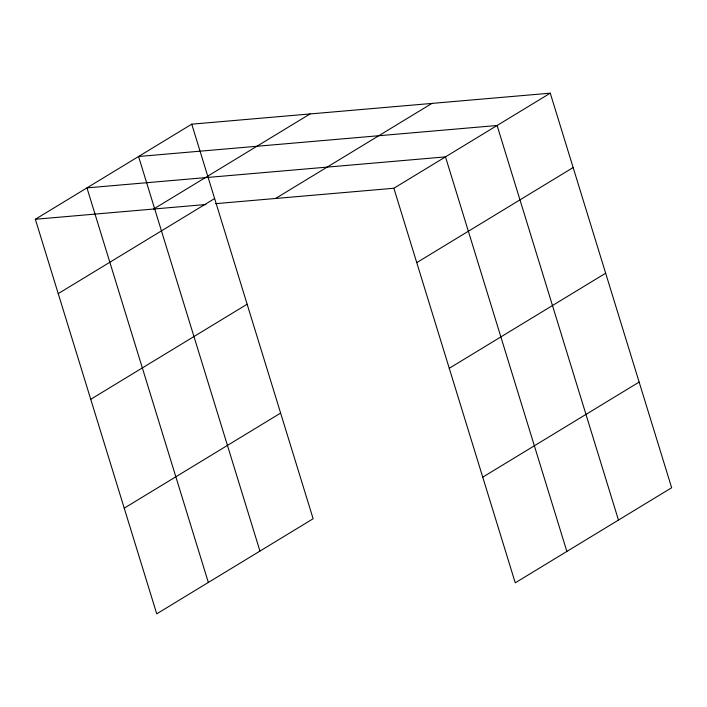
<?xml version="1.0" encoding="UTF-8"?>
<svg xmlns="http://www.w3.org/2000/svg" width="707" height="707" viewBox="0 0 707 707"><rect width="100%" height="100%" fill="white"/><g stroke="black" fill="none" stroke-linecap="round" stroke-linejoin="round"><path stroke-width="1.06" d="M191.747 124.176L313.13 518.752L156.733 613.826L35.35 219.258L191.747 124.176L550.267 93.174L671.65 487.742L515.253 582.824L393.87 188.248L550.267 93.174M153.658 209.025L310.055 113.942M58.23 293.635L214.628 198.552M275.553 198.481L431.95 103.399M90.735 399.296L247.132 304.222M416.75 262.624L573.147 167.55M124.229 508.165L280.626 413.082M449.254 368.294L605.652 273.211M482.748 477.154L639.146 382.08M35.35 219.258L205.905 204.509M215.697 203.66L393.87 188.248M618.475 520.069L497.092 125.493L138.572 156.503L259.955 551.08M566.864 551.442L445.481 156.874L86.961 187.885L208.344 582.453"/></g></svg>
